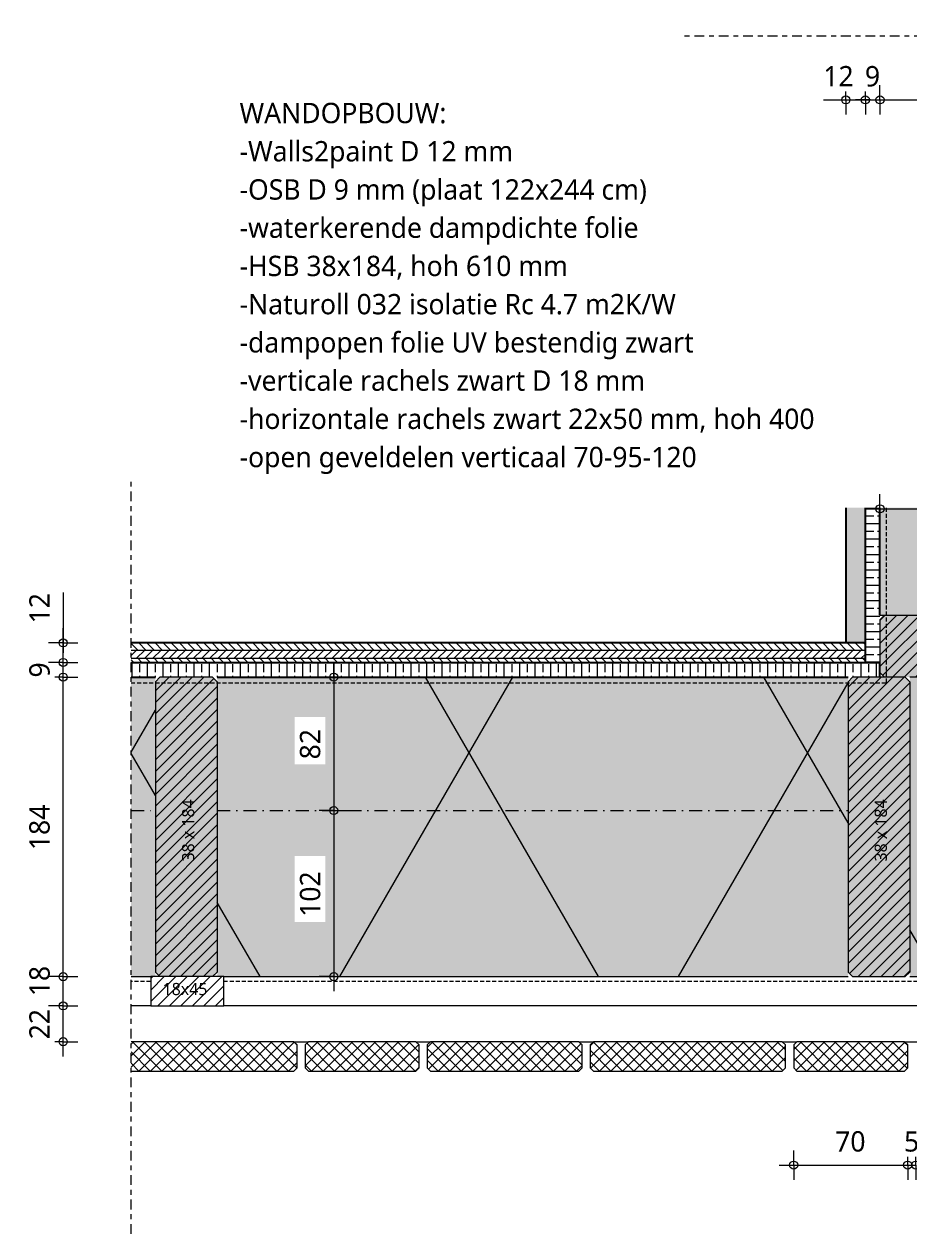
# Model space of a CAD drawing. Header units: millimetres. Extents: x 6732 to 10947, y 894 to 9086.
# Drawn here: x 8097 to 8640, y 2226 to 2969 of the extents above; entities that cross this region are included whole.
import ezdxf

# ---------------------------------------------------------------- set-up
doc = ezdxf.new("R2010")
doc.units = ezdxf.units.MM
for name, pattern in [('MV_center', [15, 6, -3, 3, -3]), ('MV_hidden', [3.75, 2.5, -1.25]), ('MV_stramien', [16, 8, -4, 0, -4])]:
    doc.linetypes.add(name, pattern=pattern)
for name, color, linetype, lineweight in [('A-ANNO-DIMS', 211, 'Continuous', 13), ('A-ANNO-DIMS-5', 211, 'Continuous', 13), ('A-ANNO-NOTE', 131, 'Continuous', 18), ('A-DETL', 90, 'Continuous', 13), ('A-DETL-GENF', 92, 'Continuous', 18), ('A-DETL-MEDM', 33, 'Continuous', 25), ('G-ANNO-TEXT', 231, 'Continuous', 13)]:
    doc.layers.add(name, color=color, linetype=linetype, lineweight=lineweight)
doc.styles.add('Segoe UI_1', font='segoeui.ttf', dxfattribs={"height": 7.5})
doc.styles.add('Segoe UI_2', font='segoeui.ttf', dxfattribs={"height": 12.5})
doc.styles.add('Segoe UI_B', font='segoeui.ttf', dxfattribs={"height": 12.5})
doc.dimstyles.new('2_5_mm', dxfattribs={"dimscale": 304.8, "dimtxt": 13.092049, "dimasz": 0.016404, "dimexe": 0.029528, "dimexo": 0.0625, "dimgap": 0.014764, "dimtad": 1, "dimdec": 0, "dimzin": 0, "dimdsep": 46, "dimtxsty": 'Segoe UI_2', "dimblk1": 'DOTBLANK', "dimblk2": 'DOTBLANK', "dimsah": 1, "dimcen": 0.09, "dimdle": 0.029528, "dimazin": 0, "dimtfac": 1, "dimtdec": 4, "dimtix": 1, "dimtmove": 2, "dimatfit": 3, "dimfxl": 0.029528, "dimfxlon": 1, "dimtvp": 1, "dimtfill": 1, "dimtolj": 1, "dimtzin": 0, "dimarcsym": 2})
doc.dimstyles.new('2_5_mm_1', dxfattribs={"dimscale": 304.8, "dimtxt": 13.092049, "dimasz": 0.016404, "dimexe": 0.029528, "dimexo": 0.0625, "dimgap": 0.014764, "dimtad": 1, "dimdec": 0, "dimzin": 0, "dimdsep": 46, "dimtxsty": 'Segoe UI_2', "dimblk1": 'DOTBLANK', "dimblk2": 'DOTBLANK', "dimsah": 1, "dimcen": 0.09, "dimdle": 0.029528, "dimazin": 0, "dimtfac": 1, "dimtdec": 4, "dimtix": 1, "dimtmove": 0, "dimatfit": 3, "dimfxl": 0.029528, "dimfxlon": 1, "dimtvp": 1, "dimtfill": 1, "dimtolj": 1, "dimtzin": 0, "dimarcsym": 2})
doc.dimstyles.new('2_5_mm_2', dxfattribs={"dimscale": 304.8, "dimtxt": 13.092049, "dimasz": 0.016404, "dimexe": 0.029528, "dimexo": 0.0625, "dimgap": 0.014764, "dimtad": 1, "dimdec": 0, "dimzin": 0, "dimdsep": 46, "dimtxsty": 'Segoe UI_2', "dimblk1": 'DOTBLANK', "dimblk2": 'DOTBLANK', "dimsah": 1, "dimcen": 0.09, "dimdle": 0.029528, "dimazin": 0, "dimtfac": 1, "dimtdec": 4, "dimtix": 1, "dimtmove": 1, "dimatfit": 3, "dimfxl": 0.029528, "dimfxlon": 1, "dimtvp": 1, "dimtfill": 1, "dimtolj": 1, "dimtzin": 0, "dimarcsym": 2})
pattern_1 = [(60, (-2126.39, 181.76), (-155.885, 90), []), (120, (-2126.39, 181.76), (-155.885, -90), [])]
pattern_2 = [(0, (0, 0), (0, 5), [50, 0]), (45, (0, 0), (5.0006592, 0), [7.071, -7.071]), (315, (0, 0), (5.0006592, 0), [7.071, -7.071])]
pattern_3 = [(45, (0, 0), (-3.535534, 3.535534), []), (135, (0, 0), (-3.535534, -3.535534), [])]

# ---------------------------------------------------------------- blocks, each defined once
blk = doc.blocks.new('42 isolatie - Type 1-3776507-Details Strandbaak Patio Woning')
at = {"layer": 'A-DETL-GENF'}
h = blk.add_hatch(color=256, dxfattribs=at)
h.paths.add_polyline_path([(0.28, 184.8), (0.28, 0.8), (66.33, 0.8), (66.33, 184.8)])
h.paths.add_polyline_path([(573.21, 184.8), (573.21, 0.8), (599.4, 0.8), (599.4, 184.8)])
at = {"layer": 'A-DETL-GENF', "lineweight": 13}
h = blk.add_hatch(dxfattribs=at)
h.set_pattern_fill('FP_5', color=256, style=0, pattern_type=2)
h.set_pattern_definition(pattern_1)
h.paths.add_polyline_path([(0.28, 184.8), (0.28, 0.8), (66.33, 0.8), (66.33, 184.8)])
h.paths.add_polyline_path([(573.21, 184.8), (573.21, 0.8), (599.4, 0.8), (599.4, 184.8)])
at = {"layer": 'A-DETL-GENF'}
for p, q in [((66.33, 184.8), (0.28, 184.8)), ((0.28, 184.8), (0.28, 181.97)), ((0.28, 181.97), (0.28, 3.63)), ((599.4, 184.8), (573.21, 184.8)), ((599.4, 181.97), (599.4, 184.8)), ((599.4, 3.63), (599.4, 181.97)), ((0.28, 3.63), (0.28, 0.8)), ((0.28, 0.8), (66.33, 0.8)), ((0.28, 0.8), (66.33, 0.8)), ((573.21, 0.8), (595.9, 0.8)), ((573.21, 0.8), (595.9, 0.8)), ((599.4, 0.8), (599.4, 3.63))]:
    blk.add_line(p, q, dxfattribs=at)
blk = doc.blocks.new('00 hout_rechthoekig_sls - SLS 38x184-V29-Details Strandbaak Patio Woning')
at = {"layer": 'A-DETL-GENF'}
blk.add_hatch(color=256, dxfattribs=at).paths.add_polyline_path([(181.17, -38), (184, -35.17), (184, -2.83), (181.17, 0), (2.83, 0), (0, -2.83), (0, -35.17), (2.83, -38), (148.83, -38)])
at = {"layer": 'A-DETL-MEDM', "lineweight": 13}
h = blk.add_hatch(dxfattribs=at)
h.set_pattern_fill('FP_35', color=256, style=0, pattern_type=2)
h.set_pattern_definition([(45, (-8622.253, -2606.398), (-3.535534, 3.535534), [])])
h.paths.add_polyline_path([(181.17, -38), (184, -35.17), (184, -2.83), (181.17, 0), (2.83, 0), (0, -2.83), (0, -35.17), (2.83, -38), (148.83, -38)])
at = {"layer": 'A-DETL-MEDM', "lineweight": 18}
for p, q in [((0, -2.83), (2.83, 0)), ((2.83, 0), (0, -2.83)), ((2.83, 0), (181.17, 0)), ((181.17, 0), (184, -2.83)), ((0, -2.83), (0, -35.17)), ((181.17, 0), (184, -2.83)), ((184, -16.67), (184, -2.83)), ((2.83, -38), (0, -35.17)), ((0, -35.17), (2.83, -38)), ((184, -35.17), (181.17, -38)), ((181.17, -38), (184, -35.17))]:
    blk.add_line(p, q, dxfattribs=at)
blk = doc.blocks.new('42 isolatie - Type 1-3776508-Details Strandbaak Patio Woning')
at = {"layer": 'A-DETL-GENF'}
h = blk.add_hatch(color=256, dxfattribs=at)
h.paths.add_polyline_path([(30.28, 0.8), (45.2, 0.8), (45.2, 184.8), (30.28, 184.8), (30.28, 3.63)])
h.paths.add_polyline_path([(83.2, 0.8), (470.58, 0.8), (470.58, 184.8), (83.2, 184.8), (83.2, 3.63)])
h.paths.add_polyline_path([(508.58, 0.8), (636.2, 0.8), (636.2, 184.8), (508.58, 184.8), (508.58, 3.63)])
at = {"layer": 'A-DETL-GENF', "lineweight": 13}
h = blk.add_hatch(dxfattribs=at)
h.set_pattern_fill('FP_5', color=256, style=0, pattern_type=2)
h.set_pattern_definition(pattern_1)
h.paths.add_polyline_path([(30.28, 0.8), (45.2, 0.8), (45.2, 184.8), (30.28, 184.8), (30.28, 3.63)])
h.paths.add_polyline_path([(83.2, 0.8), (470.58, 0.8), (470.58, 184.8), (83.2, 184.8), (83.2, 3.63)])
h.paths.add_polyline_path([(508.58, 0.8), (636.2, 0.8), (636.2, 184.8), (508.58, 184.8), (508.58, 3.63)])
at = {"layer": 'A-DETL-GENF'}
for p, q in [((45.2, 184.8), (30.28, 184.8)), ((45.2, 184.8), (30.28, 184.8)), ((470.58, 184.8), (83.2, 184.8)), ((470.58, 184.8), (83.2, 184.8)), ((636.2, 184.8), (508.58, 184.8)), ((636.2, 184.8), (508.58, 184.8)), ((636.2, 181.97), (636.2, 184.8)), ((636.2, 3.63), (636.2, 181.97)), ((30.28, 0.8), (42.32, 0.8)), ((30.28, 0.8), (42.32, 0.8)), ((87.32, 0.8), (470.58, 0.8)), ((87.32, 0.8), (470.58, 0.8)), ((508.58, 0.8), (633.32, 0.8)), ((508.58, 0.8), (633.32, 0.8)), ((636.2, 0.8), (636.2, 3.63))]:
    blk.add_line(p, q, dxfattribs=at)
blk = doc.blocks.new('00 hout_rechthoekig_sls - SLS 38x184-V32-Details Strandbaak Patio Woning')
at = {"layer": 'A-DETL-GENF'}
blk.add_hatch(color=256, dxfattribs=at).paths.add_polyline_path([(184, -2.83), (181.17, 0), (2.83, 0), (0, -2.83), (0, -35.17), (2.83, -38), (181.17, -38), (184, -35.17)])
at = {"layer": 'A-DETL-MEDM', "lineweight": 13}
h = blk.add_hatch(dxfattribs=at)
h.set_pattern_fill('FP_39', color=256, style=0, pattern_type=2)
h.set_pattern_definition([(135, (2568.398, -8215.253), (-3.535534, -3.535534), [])])
h.paths.add_polyline_path([(184, -2.83), (181.17, 0), (2.83, 0), (0, -2.83), (0, -35.17), (2.83, -38), (181.17, -38), (184, -35.17)])
at = {"layer": 'A-DETL-MEDM', "lineweight": 18}
for p, q in [((0, -2.83), (2.83, 0)), ((2.83, 0), (0, -2.83)), ((2.83, 0), (181.17, 0)), ((181.17, 0), (184, -2.83)), ((0, -2.83), (0, -35.17)), ((181.17, 0), (184, -2.83)), ((2.83, -38), (0, -35.17)), ((0, -35.17), (2.83, -38)), ((184, -35.17), (181.17, -38)), ((181.17, -38), (184, -35.17)), ((2.83, -38), (181.17, -38))]:
    blk.add_line(p, q, dxfattribs=at)
blk = doc.blocks.new('00 hout_rechthoekig_sls - SLS 38x184-V33-Details Strandbaak Patio Woning')
at = {"layer": 'A-DETL-GENF'}
blk.add_hatch(color=256, dxfattribs=at).paths.add_polyline_path([(184, -2.83), (181.17, 0), (2.83, 0), (0, -2.83), (0, -35.17), (2.83, -38), (181.17, -38), (184, -35.17)])
at = {"layer": 'A-DETL-MEDM', "lineweight": 13}
h = blk.add_hatch(dxfattribs=at)
h.set_pattern_fill('FP_40', color=256, style=0, pattern_type=2)
h.set_pattern_definition([(135, (2568.398, -8640.635), (-3.535534, -3.535534), [])])
h.paths.add_polyline_path([(184, -2.83), (181.17, 0), (2.83, 0), (0, -2.83), (0, -35.17), (2.83, -38), (181.17, -38), (184, -35.17)])
at = {"layer": 'A-DETL-MEDM', "lineweight": 18}
for p, q in [((0, -2.83), (2.83, 0)), ((2.83, 0), (0, -2.83)), ((2.83, 0), (181.17, 0)), ((181.17, 0), (184, -2.83)), ((0, -2.83), (0, -35.17)), ((181.17, 0), (184, -2.83)), ((184, -35.17), (184, -2.83)), ((2.83, -38), (0, -35.17)), ((0, -35.17), (2.83, -38)), ((184, -35.17), (181.17, -38)), ((181.17, -38), (184, -35.17)), ((2.83, -38), (181.17, -38))]:
    blk.add_line(p, q, dxfattribs=at)
blk = doc.blocks.new('NLRS_00_DI_maskeer - Type 1-4234620-Details Strandbaak Patio Woning')
at = {"layer": 'A-DETL-GENF', "linetype": 'MV_center'}
blk.add_line((-100, 0), (364, 0), dxfattribs=at)
blk = doc.blocks.new('NLRS_00_DI_maskeer - Type 1-4234619-Details Strandbaak Patio Woning')
at = {"layer": 'A-DETL-GENF', "linetype": 'MV_center'}
blk.add_line((364, 0), (-100, 0), dxfattribs=at)
blk = doc.blocks.new('DIMBLOCK151-Details Strandbaak Patio Woning')
at = {"layer": 'A-ANNO-DIMS-5'}
for p, q in [((8622.25, 2671.76), (8622.25, 2680.76)), ((8704.25, 2671.76), (8704.25, 2680.76)), ((8613.25, 2671.76), (8704.25, 2671.76)), ((8622.25, 2671.76), (8622.25, 2662.76)), ((8704.25, 2671.76), (8704.25, 2662.76))]:
    blk.add_line(p, q, dxfattribs=at)
for centre in [(8622.25, 2671.76), (8704.25, 2671.76)]:
    blk.add_circle(centre, 2.5, dxfattribs=at)
at = {"layer": 'A-ANNO-DIMS-5', "color": 0, "insert": (8653.73, 2692.57), "char_height": 12.5, "width": 22.8516, "attachment_point": 1, "line_spacing_factor": 1.142579, "style": 'Segoe UI_2', "bg_fill": 3, "box_fill_scale": 1.25, "bg_fill_color": 9, "bg_fill_true_color": 13158600, "bg_fill_transparency": 0}
blk.add_mtext('82', dxfattribs=at)
blk = doc.blocks.new('_DotBlank')
at = {"color": 0, "linetype": 'ByBlock', "lineweight": -2}
blk.add_line((-0.5, 0), (-1, 0), dxfattribs=at)
blk.add_circle((0, 0), 0.5, dxfattribs=at)
blk = doc.blocks.new('DIMBLOCK153-Details Strandbaak Patio Woning')
at = {"layer": 'A-ANNO-DIMS-5'}
for p, q in [((8286.8, 2577.4), (8286.8, 2486.4)), ((8286.8, 2568.4), (8277.8, 2568.4)), ((8286.8, 2568.4), (8295.8, 2568.4)), ((8286.8, 2486.4), (8277.8, 2486.4)), ((8286.8, 2486.4), (8295.8, 2486.4))]:
    blk.add_line(p, q, dxfattribs=at)
for centre in [(8286.8, 2568.4), (8286.8, 2486.4)]:
    blk.add_circle(centre, 2.5, dxfattribs=at)
at = {"layer": 'A-ANNO-DIMS-5', "color": 0, "insert": (8265.99, 2517.88), "char_height": 12.5, "width": 22.8516, "attachment_point": 1, "rotation": 90, "line_spacing_factor": 1.142579, "style": 'Segoe UI_2', "bg_fill": 3, "box_fill_scale": 1.25, "bg_fill_color": 9, "bg_fill_true_color": 13158600, "bg_fill_transparency": 0}
blk.add_mtext('82', dxfattribs=at)
blk = doc.blocks.new('DIMBLOCK154-Details Strandbaak Patio Woning')
at = {"layer": 'A-ANNO-DIMS-5'}
for p, q in [((8286.8, 2486.4), (8277.8, 2486.4)), ((8286.8, 2486.4), (8286.8, 2375.4)), ((8286.8, 2486.4), (8295.8, 2486.4)), ((8286.8, 2384.4), (8277.8, 2384.4)), ((8286.8, 2384.4), (8295.8, 2384.4))]:
    blk.add_line(p, q, dxfattribs=at)
for centre in [(8286.8, 2486.4), (8286.8, 2384.4)]:
    blk.add_circle(centre, 2.5, dxfattribs=at)
at = {"layer": 'A-ANNO-DIMS-5', "color": 0, "insert": (8265.99, 2421.12), "char_height": 12.5, "width": 34.2774, "attachment_point": 1, "rotation": 90, "line_spacing_factor": 1.142579, "style": 'Segoe UI_2', "bg_fill": 3, "box_fill_scale": 1.25, "bg_fill_color": 9, "bg_fill_true_color": 13158600, "bg_fill_transparency": 0}
blk.add_mtext('102', dxfattribs=at)
blk = doc.blocks.new('DIMBLOCK155-Details Strandbaak Patio Woning')
at = {"layer": 'A-ANNO-DIMS-5'}
for p, q in [((8120.62, 2366.4), (8111.62, 2366.4)), ((8120.62, 2335.4), (8120.62, 2366.4)), ((8120.62, 2366.4), (8129.62, 2366.4)), ((8120.62, 2344.4), (8111.62, 2344.4)), ((8120.62, 2344.4), (8129.62, 2344.4))]:
    blk.add_line(p, q, dxfattribs=at)
for centre in [(8120.62, 2366.4), (8120.62, 2344.4)]:
    blk.add_circle(centre, 2.5, dxfattribs=at)
at = {"layer": 'A-ANNO-DIMS-5', "color": 0, "insert": (8099.81, 2345.88), "char_height": 12.5, "width": 22.8516, "attachment_point": 1, "rotation": 90, "line_spacing_factor": 1.142579, "style": 'Segoe UI_2', "bg_fill": 3, "box_fill_scale": 1.25, "bg_fill_color": 9, "bg_fill_true_color": 13158600, "bg_fill_transparency": 0}
blk.add_mtext('22', dxfattribs=at)
blk = doc.blocks.new('DIMBLOCK156-Details Strandbaak Patio Woning')
at = {"layer": 'A-ANNO-DIMS-5'}
for p, q in [((8120.62, 2384.4), (8111.62, 2384.4)), ((8120.62, 2366.4), (8120.62, 2384.4)), ((8120.62, 2384.4), (8129.62, 2384.4)), ((8120.62, 2366.4), (8111.62, 2366.4)), ((8120.62, 2366.4), (8129.62, 2366.4))]:
    blk.add_line(p, q, dxfattribs=at)
for centre in [(8120.62, 2384.4), (8120.62, 2366.4)]:
    blk.add_circle(centre, 2.5, dxfattribs=at)
at = {"layer": 'A-ANNO-DIMS-5', "color": 0, "insert": (8099.81, 2372.36), "char_height": 12.5, "width": 22.8516, "attachment_point": 1, "rotation": 90, "line_spacing_factor": 1.142579, "style": 'Segoe UI_2', "bg_fill": 3, "box_fill_scale": 1.25, "bg_fill_color": 9, "bg_fill_true_color": 13158600, "bg_fill_transparency": 0}
blk.add_mtext('18', dxfattribs=at)
blk = doc.blocks.new('DIMBLOCK157-Details Strandbaak Patio Woning')
at = {"layer": 'A-ANNO-DIMS-5'}
for p, q in [((8120.62, 2568.4), (8111.62, 2568.4)), ((8120.62, 2384.4), (8120.62, 2568.4)), ((8120.62, 2568.4), (8129.62, 2568.4)), ((8120.62, 2384.4), (8111.62, 2384.4)), ((8120.62, 2384.4), (8129.62, 2384.4))]:
    blk.add_line(p, q, dxfattribs=at)
for centre in [(8120.62, 2568.4), (8120.62, 2384.4)]:
    blk.add_circle(centre, 2.5, dxfattribs=at)
at = {"layer": 'A-ANNO-DIMS-5', "color": 0, "insert": (8099.81, 2462.12), "char_height": 12.5, "width": 34.2774, "attachment_point": 1, "rotation": 90, "line_spacing_factor": 1.142579, "style": 'Segoe UI_2', "bg_fill": 3, "box_fill_scale": 1.25, "bg_fill_color": 9, "bg_fill_true_color": 13158600, "bg_fill_transparency": 0}
blk.add_mtext('184', dxfattribs=at)
blk = doc.blocks.new('DIMBLOCK158-Details Strandbaak Patio Woning')
at = {"layer": 'A-ANNO-DIMS-5'}
for p, q in [((8120.62, 2577.4), (8111.62, 2577.4)), ((8120.62, 2568.4), (8120.62, 2577.4)), ((8120.62, 2577.4), (8129.62, 2577.4)), ((8120.62, 2568.4), (8111.62, 2568.4)), ((8120.62, 2568.4), (8129.62, 2568.4))]:
    blk.add_line(p, q, dxfattribs=at)
for centre in [(8120.62, 2577.4), (8120.62, 2568.4)]:
    blk.add_circle(centre, 2.5, dxfattribs=at)
at = {"layer": 'A-ANNO-DIMS-5', "color": 0, "insert": (8099.81, 2568.14), "char_height": 12.5, "width": 11.4258, "attachment_point": 1, "rotation": 90, "line_spacing_factor": 1.142579, "style": 'Segoe UI_2', "bg_fill": 3, "box_fill_scale": 1.25, "bg_fill_color": 9, "bg_fill_true_color": 13158600, "bg_fill_transparency": 0}
blk.add_mtext('9', dxfattribs=at)
blk = doc.blocks.new('DIMBLOCK159-Details Strandbaak Patio Woning')
at = {"layer": 'A-ANNO-DIMS-5'}
for p, q in [((8120.62, 2620.43), (8120.62, 2591.39)), ((8120.62, 2577.4), (8120.62, 2598.4)), ((8120.62, 2589.4), (8111.62, 2589.4)), ((8120.62, 2591.39), (8120.62, 2583.4)), ((8120.62, 2589.4), (8129.62, 2589.4)), ((8120.62, 2577.4), (8111.62, 2577.4)), ((8120.62, 2577.4), (8129.62, 2577.4))]:
    blk.add_line(p, q, dxfattribs=at)
for centre in [(8120.62, 2589.4), (8120.62, 2577.4)]:
    blk.add_circle(centre, 2.5, dxfattribs=at)
at = {"layer": 'A-ANNO-DIMS-5', "color": 0, "insert": (8099.81, 2601.39), "char_height": 12.5, "width": 22.8516, "attachment_point": 1, "rotation": 90, "line_spacing_factor": 1.142579, "style": 'Segoe UI_2', "bg_fill": 3, "box_fill_scale": 1.25, "bg_fill_color": 9, "bg_fill_true_color": 13158600, "bg_fill_transparency": 0}
blk.add_mtext('12', dxfattribs=at)
blk = doc.blocks.new('DIMBLOCK166-Details Strandbaak Patio Woning')
at = {"layer": 'A-ANNO-DIMS-5'}
for p, q in [((8569.25, 2268.61), (8569.25, 2277.61)), ((8639.25, 2268.61), (8639.25, 2277.61)), ((8560.25, 2268.61), (8639.25, 2268.61)), ((8569.25, 2268.61), (8569.25, 2259.61)), ((8639.25, 2268.61), (8639.25, 2259.61))]:
    blk.add_line(p, q, dxfattribs=at)
for centre in [(8569.25, 2268.61), (8639.25, 2268.61)]:
    blk.add_circle(centre, 2.5, dxfattribs=at)
at = {"layer": 'A-ANNO-DIMS-5', "color": 0, "insert": (8594.73, 2289.41), "char_height": 12.5, "width": 22.8516, "attachment_point": 1, "line_spacing_factor": 1.142579, "style": 'Segoe UI_2', "bg_fill": 3, "box_fill_scale": 1.25, "bg_fill_color": 9, "bg_fill_true_color": 13158600, "bg_fill_transparency": 0}
blk.add_mtext('70', dxfattribs=at)
blk = doc.blocks.new('DIMBLOCK167-Details Strandbaak Patio Woning')
at = {"layer": 'A-ANNO-DIMS-5'}
for p, q in [((8639.25, 2268.61), (8639.25, 2277.61)), ((8644.25, 2268.61), (8644.25, 2277.61)), ((8639.25, 2268.61), (8644.25, 2268.61)), ((8639.25, 2268.61), (8639.25, 2259.61)), ((8644.25, 2268.61), (8644.25, 2259.61))]:
    blk.add_line(p, q, dxfattribs=at)
for centre in [(8639.25, 2268.61), (8644.25, 2268.61)]:
    blk.add_circle(centre, 2.5, dxfattribs=at)
at = {"layer": 'A-ANNO-DIMS-5', "color": 0, "insert": (8636.99, 2289.41), "char_height": 12.5, "width": 11.4258, "attachment_point": 1, "line_spacing_factor": 1.142579, "style": 'Segoe UI_2', "bg_fill": 3, "box_fill_scale": 1.25, "bg_fill_color": 9, "bg_fill_true_color": 13158600, "bg_fill_transparency": 0}
blk.add_mtext('5', dxfattribs=at)
blk = doc.blocks.new('DIMBLOCK211-Details Strandbaak Patio Woning')
at = {"layer": 'A-ANNO-DIMS-5'}
for p, q in [((8601.25, 2922.97), (8601.25, 2931.97)), ((8613.25, 2922.97), (8613.25, 2931.97)), ((8587.46, 2922.97), (8616.5, 2922.97)), ((8592.25, 2922.97), (8613.25, 2922.97)), ((8601.25, 2922.97), (8601.25, 2913.97)), ((8616.5, 2922.97), (8607.25, 2922.97)), ((8613.25, 2922.97), (8613.25, 2913.97))]:
    blk.add_line(p, q, dxfattribs=at)
for centre in [(8601.25, 2922.97), (8613.25, 2922.97)]:
    blk.add_circle(centre, 2.5, dxfattribs=at)
at = {"layer": 'A-ANNO-DIMS-5', "color": 0, "insert": (8587.46, 2943.78), "char_height": 12.5, "width": 22.8516, "attachment_point": 1, "line_spacing_factor": 1.142579, "style": 'Segoe UI_2', "bg_fill": 3, "box_fill_scale": 1.25, "bg_fill_color": 9, "bg_fill_true_color": 13158600, "bg_fill_transparency": 0}
blk.add_mtext('12', dxfattribs=at)
blk = doc.blocks.new('DIMBLOCK212-Details Strandbaak Patio Woning')
at = {"layer": 'A-ANNO-DIMS-5'}
for p, q in [((8613.25, 2922.97), (8613.25, 2931.97)), ((8622.25, 2922.97), (8622.25, 2931.97)), ((8613.25, 2922.97), (8622.25, 2922.97)), ((8613.25, 2922.97), (8613.25, 2913.97)), ((8622.25, 2922.97), (8622.25, 2913.97))]:
    blk.add_line(p, q, dxfattribs=at)
for centre in [(8613.25, 2922.97), (8622.25, 2922.97)]:
    blk.add_circle(centre, 2.5, dxfattribs=at)
at = {"layer": 'A-ANNO-DIMS-5', "color": 0, "insert": (8612.99, 2943.78), "char_height": 12.5, "width": 11.4258, "attachment_point": 1, "line_spacing_factor": 1.142579, "style": 'Segoe UI_2', "bg_fill": 3, "box_fill_scale": 1.25, "bg_fill_color": 9, "bg_fill_true_color": 13158600, "bg_fill_transparency": 0}
blk.add_mtext('9', dxfattribs=at)
blk = doc.blocks.new('DIMBLOCK213-Details Strandbaak Patio Woning')
at = {"layer": 'A-ANNO-DIMS-5'}
for p, q in [((8622.25, 2922.97), (8622.25, 2931.97)), ((8806.25, 2922.97), (8806.25, 2931.97)), ((8622.25, 2922.97), (8806.25, 2922.97)), ((8622.25, 2922.97), (8622.25, 2913.97)), ((8806.25, 2922.97), (8806.25, 2913.97))]:
    blk.add_line(p, q, dxfattribs=at)
for centre in [(8622.25, 2922.97), (8806.25, 2922.97)]:
    blk.add_circle(centre, 2.5, dxfattribs=at)
at = {"layer": 'A-ANNO-DIMS-5', "color": 0, "insert": (8699.97, 2943.78), "char_height": 12.5, "width": 34.2774, "attachment_point": 1, "line_spacing_factor": 1.142579, "style": 'Segoe UI_2', "bg_fill": 3, "box_fill_scale": 1.25, "bg_fill_color": 9, "bg_fill_true_color": 13158600, "bg_fill_transparency": 0}
blk.add_mtext('184', dxfattribs=at)

msp = doc.modelspace()

# ---------------------------------------------------------------- hatches: boundary and pattern name
at = {"layer": 'A-DETL-GENF', "lineweight": 13}
h = msp.add_hatch(dxfattribs=at)
h.set_pattern_fill('FP_7', color=254, style=0, pattern_type=2)
h.set_pattern_definition(pattern_2)
h.paths.add_polyline_path([(8601.25, 2589.4), (8613.25, 2589.4), (8613.25, 2672.45), (8601.25, 2672.45)])
h.paths.add_polyline_path([(8613.25, 3179.33), (8613.25, 3261.52), (8601.25, 3261.52), (8601.25, 3179.33)])
h = msp.add_hatch(dxfattribs=at)
h.set_pattern_fill('FP_6', color=250, style=0, pattern_type=2)
h.set_pattern_definition([(0, (0, 0), (0, 9.476), []), (0, (0, 4.738), (0, 9.476), [4.738, -2.369])])
h.paths.add_polyline_path([(8613.25, 2577.4), (8622.25, 2577.4), (8622.25, 2672.45), (8613.25, 2672.45), (8613.25, 2589.4)])
h.paths.add_polyline_path([(8622.25, 3179.33), (8622.25, 3243.52), (8613.25, 3243.52), (8613.25, 3179.33)])
h = msp.add_hatch(dxfattribs=at)
h.set_pattern_fill('FP_7', color=254, style=0, pattern_type=2)
h.set_pattern_definition(pattern_2)
h.paths.add_polyline_path([(8162.33, 2577.4), (8613.25, 2577.4), (8613.25, 2589.4), (8162.33, 2589.4)])
h = msp.add_hatch(dxfattribs=at)
h.set_pattern_fill('FP_36', color=250, style=0, pattern_type=2)
h.set_pattern_definition([(90, (0, 0), (-9.525, 6e-16), []), (90, (4.763, 0), (-9.525, 6e-16), [4.762, -2.381])])
h.paths.add_polyline_path([(8212.42, 2568.4), (8622.25, 2568.4), (8622.25, 2577.4), (8162.33, 2577.4), (8162.33, 2568.4), (8180.08, 2568.4)])
h = msp.add_hatch(dxfattribs=at)
h.set_pattern_fill('FP_17', color=250, style=0, pattern_type=2)
h.set_pattern_definition([(45, (0, 0), (-3.535534, 3.535534), [])])
h.paths.add_polyline_path([(8219.37, 2366.4), (8219.37, 2384.4), (8174.37, 2384.4), (8174.37, 2366.4)])
h = msp.add_hatch(dxfattribs=at)
h.set_pattern_fill('FP_8', color=250, style=0, pattern_type=2)
h.set_pattern_definition(pattern_3)
h.paths.add_polyline_path([(8260.34, 2326.4), (8262.25, 2326.4), (8264.25, 2328.4), (8264.25, 2342.4), (8262.25, 2344.4), (8162.33, 2344.4), (8162.33, 2326.4)])
h = msp.add_hatch(dxfattribs=at)
h.set_pattern_fill('FP_8', color=250, style=0, pattern_type=2)
h.set_pattern_definition(pattern_3)
h.paths.add_polyline_path([(8337.25, 2326.4), (8339.25, 2328.4), (8339.25, 2342.4), (8337.25, 2344.4), (8271.25, 2344.4), (8269.25, 2342.4), (8269.25, 2328.4), (8271.25, 2326.4)])
h = msp.add_hatch(dxfattribs=at)
h.set_pattern_fill('FP_8', color=250, style=0, pattern_type=2)
h.set_pattern_definition(pattern_3)
h.paths.add_polyline_path([(8437.25, 2326.4), (8439.25, 2328.4), (8439.25, 2342.4), (8437.25, 2344.4), (8346.25, 2344.4), (8344.25, 2342.4), (8344.25, 2328.4), (8346.25, 2326.4)])
h = msp.add_hatch(dxfattribs=at)
h.set_pattern_fill('FP_8', color=250, style=0, pattern_type=2)
h.set_pattern_definition(pattern_3)
h.paths.add_polyline_path([(8550.15, 2326.4), (8562.25, 2326.4), (8564.25, 2328.4), (8564.25, 2342.4), (8562.25, 2344.4), (8446.25, 2344.4), (8444.25, 2342.4), (8444.25, 2328.4), (8446.25, 2326.4)])
h = msp.add_hatch(dxfattribs=at)
h.set_pattern_fill('FP_8', color=250, style=0, pattern_type=2)
h.set_pattern_definition(pattern_3)
h.paths.add_polyline_path([(8637.25, 2326.4), (8639.25, 2328.4), (8639.25, 2342.4), (8637.25, 2344.4), (8571.25, 2344.4), (8569.25, 2342.4), (8569.25, 2328.4), (8571.25, 2326.4)])

# ---------------------------------------------------------------- linework, layer by layer
at = {"layer": 'A-DETL', "linetype": 'MV_hidden', "lineweight": 18}
for p, q in [((8625.97, 2672.45), (8625.97, 2564.68)), ((8625.97, 2564.68), (8162.33, 2564.68)), ((8174.37, 2381.4), (8162.33, 2381.4)), ((8765.37, 2381.4), (8219.37, 2381.4))]:
    msp.add_line(p, q, dxfattribs=at)
at = {"layer": 'A-DETL', "linetype": 'MV_stramien', "lineweight": 18}
for p, q in [((8162.33, 2486.4), (8177.25, 2486.4)), ((8215.25, 2486.4), (8602.64, 2486.4))]:
    msp.add_line(p, q, dxfattribs=at)
at = {"layer": 'A-DETL'}
for p, q in [((8219.37, 2384.4), (8174.37, 2384.4)), ((8174.37, 2384.4), (8174.37, 2366.4)), ((8219.37, 2366.4), (8219.37, 2384.4)), ((8174.37, 2366.4), (8219.37, 2366.4))]:
    msp.add_line(p, q, dxfattribs=at)
at = {"layer": 'A-DETL', "lineweight": 18}
for p, q in [((8174.37, 2366.4), (8162.33, 2366.4)), ((8765.37, 2366.4), (8219.37, 2366.4)), ((8262.25, 2344.4), (8162.33, 2344.4)), ((8262.25, 2344.4), (8271.25, 2344.4)), ((8264.25, 2342.4), (8262.25, 2344.4)), ((8264.25, 2328.4), (8264.25, 2342.4)), ((8271.25, 2344.4), (8269.25, 2342.4)), ((8269.25, 2342.4), (8269.25, 2328.4)), ((8337.25, 2344.4), (8271.25, 2344.4)), ((8337.25, 2344.4), (8346.25, 2344.4)), ((8339.25, 2342.4), (8337.25, 2344.4)), ((8339.25, 2328.4), (8339.25, 2342.4)), ((8346.25, 2344.4), (8344.25, 2342.4)), ((8344.25, 2342.4), (8344.25, 2328.4)), ((8437.25, 2344.4), (8346.25, 2344.4)), ((8437.25, 2344.4), (8446.25, 2344.4)), ((8439.25, 2342.4), (8437.25, 2344.4)), ((8439.25, 2328.4), (8439.25, 2342.4)), ((8446.25, 2344.4), (8444.25, 2342.4)), ((8444.25, 2342.4), (8444.25, 2328.4)), ((8562.25, 2344.4), (8446.25, 2344.4)), ((8562.25, 2344.4), (8571.25, 2344.4)), ((8564.25, 2342.4), (8562.25, 2344.4)), ((8564.25, 2328.4), (8564.25, 2342.4)), ((8571.25, 2344.4), (8569.25, 2342.4)), ((8569.25, 2342.4), (8569.25, 2328.4)), ((8637.25, 2344.4), (8571.25, 2344.4)), ((8637.25, 2344.4), (8646.25, 2344.4)), ((8639.25, 2342.4), (8637.25, 2344.4)), ((8639.25, 2328.4), (8639.25, 2342.4)), ((8162.33, 2326.4), (8262.25, 2326.4)), ((8262.25, 2326.4), (8264.25, 2328.4)), ((8269.25, 2328.4), (8271.25, 2326.4)), ((8271.25, 2326.4), (8337.25, 2326.4)), ((8337.25, 2326.4), (8339.25, 2328.4)), ((8344.25, 2328.4), (8346.25, 2326.4)), ((8346.25, 2326.4), (8437.25, 2326.4)), ((8437.25, 2326.4), (8439.25, 2328.4)), ((8444.25, 2328.4), (8446.25, 2326.4)), ((8446.25, 2326.4), (8562.25, 2326.4)), ((8562.25, 2326.4), (8564.25, 2328.4)), ((8569.25, 2328.4), (8571.25, 2326.4)), ((8571.25, 2326.4), (8637.25, 2326.4)), ((8637.25, 2326.4), (8639.25, 2328.4))]:
    msp.add_line(p, q, dxfattribs=at)
at = {"layer": 'A-DETL-MEDM'}
for p, q in [((8601.25, 2672.45), (8601.25, 2589.4)), ((8613.25, 2589.4), (8613.25, 2672.45)), ((8622.25, 2606.4), (8622.25, 2672.45)), ((8613.25, 2589.4), (8162.33, 2589.4)), ((8613.25, 2577.4), (8613.25, 2589.4)), ((8162.33, 2577.4), (8613.25, 2577.4)), ((8613.25, 2577.4), (8622.25, 2577.4)), ((8622.25, 2577.4), (8613.25, 2577.4)), ((8622.25, 2568.4), (8622.25, 2577.4)), ((8162.33, 2568.4), (8177.25, 2568.4)), ((8215.25, 2568.4), (8602.64, 2568.4))]:
    msp.add_line(p, q, dxfattribs=at)

# ---------------------------------------------------------------- block references
at = {"layer": 'A-DETL-GENF', "rotation": 90.0000000000004}
msp.add_blockref('42 isolatie - Type 1-3776507-Details Strandbaak Patio Woning', (8807.05, 2606.12), dxfattribs=at)
at = {"layer": 'A-DETL-GENF', "linetype": 'MV_center'}
for name, p, rotation in [('NLRS_00_DI_maskeer - Type 1-4234620-Details Strandbaak Patio Woning', (8864.25, 2962.14), 180), ('NLRS_00_DI_maskeer - Type 1-4234619-Details Strandbaak Patio Woning', (8162.33, 2590.4), 269.9999999999999)]:
    msp.add_blockref(name, p, dxfattribs=dict(at, rotation=rotation))
at = {"layer": 'A-DETL-GENF'}
msp.add_blockref('42 isolatie - Type 1-3776508-Details Strandbaak Patio Woning', (8132.05, 2383.6), dxfattribs=at)
at = {"layer": 'A-DETL-MEDM', "lineweight": 18}
msp.add_blockref('00 hout_rechthoekig_sls - SLS 38x184-V29-Details Strandbaak Patio Woning', (8622.25, 2606.4), dxfattribs=at)
at = {"layer": 'A-DETL-MEDM', "lineweight": 18, "rotation": 269.9999999999995}
for name, p in [('00 hout_rechthoekig_sls - SLS 38x184-V32-Details Strandbaak Patio Woning', (8215.25, 2568.4)), ('00 hout_rechthoekig_sls - SLS 38x184-V33-Details Strandbaak Patio Woning', (8640.64, 2568.4))]:
    msp.add_blockref(name, p, dxfattribs=at)

# ---------------------------------------------------------------- texts
at = {"layer": 'A-ANNO-NOTE', "lineweight": 13, "char_height": 7.5, "width": 47.2996, "attachment_point": 1, "rotation": 90, "style": 'Segoe UI_1'}
for insert in [(8193.61, 2455.11), (8618.99, 2455.11)]:
    msp.add_mtext('38 x 184', dxfattribs=dict(at, insert=insert))
at = {"layer": 'G-ANNO-TEXT', "color": 7, "char_height": 12.5, "attachment_point": 1}
for s, insert, width, style in [('WANDOPBOUW:', (8228.93, 2921.17), 169.5569, 'Segoe UI_B'), ('-Walls2paint D 12 mm', (8228.93, 2897.69), 210.8438, 'Segoe UI_2'), ('-OSB D 9 mm (plaat 122x244 cm)', (8228.93, 2874.21), 313.8607, 'Segoe UI_2'), ('-waterkerende dampdichte folie', (8228.93, 2850.73), 300.6328, 'Segoe UI_2'), ('-HSB 38x184, hoh 610 mm', (8228.93, 2827.24), 251.329, 'Segoe UI_2'), ('-Naturoll 032 isolatie Rc 4.7 m2K/W', (8228.93, 2803.76), 336.7088, 'Segoe UI_2'), ('-dampopen folie UV bestendig zwart', (8228.93, 2780.28), 346.329, 'Segoe UI_2'), ('-verticale rachels zwart D 18 mm', (8228.93, 2756.8), 306.2446, 'Segoe UI_2'), ('-horizontale rachels zwart 22x50 mm, hoh 400', (8228.93, 2733.32), 433.7129, 'Segoe UI_2'), ('-open geveldelen verticaal 70-95-120', (8228.93, 2709.83), 352.3417, 'Segoe UI_2')]:
    msp.add_mtext(s, dxfattribs=dict(at, insert=insert, width=width, style=style))
at = {"layer": 'G-ANNO-TEXT', "color": 8, "insert": (8181.66, 2380.51), "char_height": 7.5, "width": 33.27, "attachment_point": 1, "style": 'Segoe UI_1'}
msp.add_mtext('18x45', dxfattribs=at)

# ---------------------------------------------------------------- dimensions: what is measured, and where the dimension line sits
at = {"layer": 'A-ANNO-DIMS'}
dim = msp.add_linear_dim(base=(8120.62, 2366.4), p1=(8129.62, 2344.4), p2=(8129.62, 2366.4), angle=90, dimstyle='2_5_mm_1', override={"dimpost": '<>', "dimfxl": 22}, dxfattribs=at)
dim.commit()
dim.dimension.update_dxf_attribs({"geometry": 'DIMBLOCK155-Details Strandbaak Patio Woning', "text_midpoint": (8109.76, 2355.4)})
dim = msp.add_linear_dim(base=(8639.25, 2268.61), p1=(8569.25, 2277.61), p2=(8639.25, 2277.61), dimstyle='2_5_mm_1', override={"dimpost": '<>', "dimfxl": 70}, dxfattribs=at)
dim.commit()
dim.dimension.update_dxf_attribs({"geometry": 'DIMBLOCK166-Details Strandbaak Patio Woning', "text_midpoint": (8604.25, 2279.57)})

# ---------------------------------------------------------------- next in the draw order: dimensions: what is measured, and where the dimension line sits
dim = msp.add_linear_dim(base=(8613.25, 2922.97), p1=(8601.25, 2931.97), p2=(8613.25, 2931.97), dimstyle='2_5_mm_2', override={"dimpost": '<>', "dimfxl": 12}, dxfattribs=at)
dim.commit()
dim.dimension.update_dxf_attribs({"geometry": 'DIMBLOCK211-Details Strandbaak Patio Woning', "text_midpoint": (8598.88, 2935.44), "dimtype": 160})
for base, p1, p2, override, picture, middle in [((8704.25, 2671.76), (8622.25, 2680.76), (8704.25, 2680.76), {"dimpost": '<>', "dimfxl": 82}, 'DIMBLOCK151-Details Strandbaak Patio Woning', (8663.25, 2682.71)), ((8644.25, 2268.61), (8639.25, 2277.61), (8644.25, 2277.61), {"dimpost": '<>', "dimfxl": 5}, 'DIMBLOCK167-Details Strandbaak Patio Woning', (8641.75, 2279.46))]:
    dim = msp.add_linear_dim(base=base, p1=p1, p2=p2, dimstyle='2_5_mm_1', override=override, dxfattribs=at)
    dim.commit()
    dim.dimension.update_dxf_attribs({"geometry": picture, "text_midpoint": middle})
dim = msp.add_linear_dim(base=(8286.8, 2486.4), p1=(8295.8, 2568.4), p2=(8295.8, 2486.4), angle=90, dimstyle='2_5_mm_1', override={"dimpost": '<>', "dimfxl": 82}, dxfattribs=at)
dim.commit()
dim.dimension.update_dxf_attribs({"geometry": 'DIMBLOCK153-Details Strandbaak Patio Woning', "text_midpoint": (8275.84, 2527.4)})
dim = msp.add_linear_dim(base=(8120.62, 2384.4), p1=(8129.62, 2366.4), p2=(8129.62, 2384.4), angle=90, dimstyle='2_5_mm', override={"dimpost": '<>', "dimfxl": 18}, dxfattribs=at)
dim.commit()
dim.dimension.update_dxf_attribs({"geometry": 'DIMBLOCK156-Details Strandbaak Patio Woning', "text_midpoint": (8108.14, 2383.79), "dimtype": 160, "text_rotation": 90})

# ---------------------------------------------------------------- next in the draw order: dimensions: what is measured, and where the dimension line sits
dim = msp.add_linear_dim(base=(8622.25, 2922.97), p1=(8613.25, 2931.97), p2=(8622.25, 2931.97), dimstyle='2_5_mm_1', override={"dimpost": '<>', "dimfxl": 9}, dxfattribs=at)
dim.commit()
dim.dimension.update_dxf_attribs({"geometry": 'DIMBLOCK212-Details Strandbaak Patio Woning', "text_midpoint": (8617.75, 2933.93)})
for base, p1, p2, override, picture, middle in [((8120.62, 2568.4), (8129.62, 2384.4), (8129.62, 2568.4), {"dimpost": '<>', "dimfxl": 184}, 'DIMBLOCK157-Details Strandbaak Patio Woning', (8109.63, 2476.4)), ((8286.8, 2384.4), (8295.8, 2486.4), (8295.8, 2384.4), {"dimpost": '<>', "dimfxl": 102}, 'DIMBLOCK154-Details Strandbaak Patio Woning', (8275.8, 2435.4))]:
    dim = msp.add_linear_dim(base=base, p1=p1, p2=p2, angle=90, dimstyle='2_5_mm_1', override=override, dxfattribs=at)
    dim.commit()
    dim.dimension.update_dxf_attribs({"geometry": picture, "text_midpoint": middle})

# ---------------------------------------------------------------- next in the draw order: dimensions: what is measured, and where the dimension line sits
dim = msp.add_linear_dim(base=(8806.25, 2922.97), p1=(8622.25, 2931.97), p2=(8806.25, 2931.97), dimstyle='2_5_mm_1', override={"dimpost": '<>', "dimfxl": 184}, dxfattribs=at)
dim.commit()
dim.dimension.update_dxf_attribs({"geometry": 'DIMBLOCK213-Details Strandbaak Patio Woning', "text_midpoint": (8714.25, 2933.96)})
dim = msp.add_linear_dim(base=(8120.62, 2577.4), p1=(8129.62, 2568.4), p2=(8129.62, 2577.4), angle=90, dimstyle='2_5_mm_1', override={"dimpost": '<>', "dimfxl": 9}, dxfattribs=at)
dim.commit()
dim.dimension.update_dxf_attribs({"geometry": 'DIMBLOCK158-Details Strandbaak Patio Woning', "text_midpoint": (8109.65, 2572.9)})

# ---------------------------------------------------------------- next in the draw order: dimensions: what is measured, and where the dimension line sits
dim = msp.add_linear_dim(base=(8120.62, 2589.4), p1=(8129.62, 2577.4), p2=(8129.62, 2589.4), angle=90, dimstyle='2_5_mm_2', override={"dimpost": '<>', "dimfxl": 12}, dxfattribs=at)
dim.commit()
dim.dimension.update_dxf_attribs({"geometry": 'DIMBLOCK159-Details Strandbaak Patio Woning', "text_midpoint": (8108.14, 2612.82), "dimtype": 160, "text_rotation": 90})

doc.saveas('drawing.dxf')
